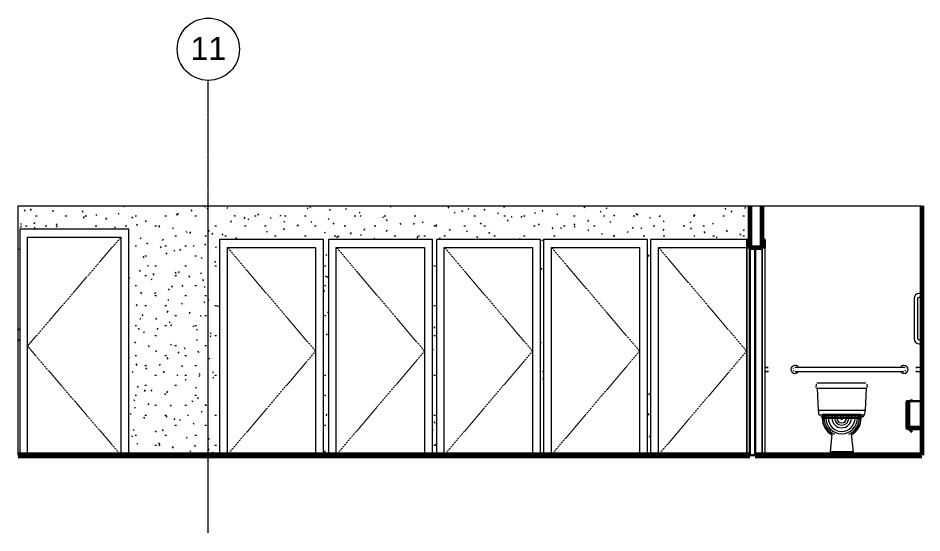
# Model space of a CAD drawing. Header units: inches. Extents: x -1667 to 6650, y -30 to 273.
# Drawn here: x 4520.9 to 4869.2, y -30 to 168.4 of the extents above; entities that cross this region are included whole.
import ezdxf

# ---------------------------------------------------------------- set-up
doc = ezdxf.new("R2010")
doc.units = ezdxf.units.IN
doc.header["$MEASUREMENT"] = 0
doc.linetypes.add('Dash 1_16_', pattern=[0.125, 0.0625, -0.0625])
doc.linetypes.add('Grid Line 1_2_', pattern=[0.875, 0.5, -0.125, 0.125, -0.125])
for name, color, linetype, lineweight in [('A-CLNG', 13, 'Continuous', 18), ('A-DOOR', 31, 'Continuous', 18), ('A-DOOR-FRAM', 31, 'Continuous', 9), ('A-WALL', 113, 'Continuous', 18), ('A-WALL-PATT', 111, 'Continuous', 18), ('C-TOPO', 7, 'Continuous', 9), ('I-WALL', 2, 'Continuous', 18), ('P-SANR-FIXT', 6, 'Continuous', 9), ('Q-SPCQ', 91, 'Continuous', 9), ('S-GRID', 1, 'Continuous', 9), ('S-GRID-IDEN', 1, 'Continuous', 9)]:
    doc.layers.add(name, color=color, linetype=linetype, lineweight=lineweight)
doc.styles.add('Arial', font='arial.ttf', dxfattribs={"height": 8.851796})
pattern_1 = [(0, (-6616.111, 0), (15.36, 3.84), [0.634, -10.886, 0.634, -10.886, -61.44]), (0, (-6616.111, 0), (15.36, 3.84), [-23.04, 0.634, -22.406, 0.634, -10.886, -26.88]), (0, (-6616.111, 0), (15.36, 3.84), [-57.6, 0.634, -7.046, 0.634, -18.566]), (120, (-6610.351, 1.92), (-11.0055376, 11.3821502), [0.634, -10.886, 0.634, -10.886, -61.44]), (120, (-6610.351, 1.92), (-11.0055376, 11.3821502), [-23.04, 0.634, -22.406, 0.634, -10.886, -26.88]), (120, (-6610.351, 1.92), (-11.0055376, 11.3821502), [-57.6, 0.634, -7.046, 0.634, -18.566]), (240, (-6608.431, 9.6), (-4.3544624, -15.2221502), [0.634, -10.886, 0.634, -10.886, -61.44]), (240, (-6608.431, 9.6), (-4.3544624, -15.2221502), [-23.04, 0.634, -22.406, 0.634, -10.886, -26.88]), (240, (-6608.431, 9.6), (-4.3544624, -15.2221502), [-57.6, 0.634, -7.046, 0.634, -18.566])]

# ---------------------------------------------------------------- blocks, each defined once
blk = doc.blocks.new('Grid - Grid Head - Circle-50561-WOMEN - SOUTH ELEVATION')
at = {"layer": 'S-GRID-IDEN', "color": 7}
blk.add_circle((-1040.31, 156.37), 12, dxfattribs=at)
blk = doc.blocks.new('Open Source Metal Building_Exterior_rvt-16-WOMEN - SOUTH ELEVATION')
at = {"layer": 'C-TOPO', "color": 10, "lineweight": 80}
for p, q in [((-1113.61, 0), (-831.61, 0)), ((-829.61, 0), (-765.36, 0))]:
    blk.add_line(p, q, dxfattribs=at)
at = {"layer": 'C-TOPO'}
for p, q in [((-1113.61, 0), (-831.61, 0)), ((-829.61, 0), (-765.36, 0))]:
    blk.add_line(p, q, dxfattribs=at)
at = {"layer": 'S-GRID', "linetype": 'Grid Line 1_2_'}
blk.add_line((-1040.31, -30), (-1040.31, 144.38), dxfattribs=at)
at = {"layer": 'S-GRID-IDEN', "insert": (-1040.31, 161.09), "char_height": 8.852, "width": 16.416, "attachment_point": 2, "line_spacing_factor": 0.938532, "style": 'Arial', "bg_fill": 3, "box_fill_scale": 1.25, "bg_fill_color": 0, "bg_fill_transparency": 0}
blk.add_mtext('11', dxfattribs=at)
at = {"color": 130, "lineweight": 5}
blk.add_blockref('Grid - Grid Head - Circle-50561-WOMEN - SOUTH ELEVATION', (0, 0), dxfattribs=at)
blk = doc.blocks.new('Single-Flush - 36_ x 84_-340239-WOMEN - SOUTH ELEVATION')
at = {"layer": 'A-DOOR', "linetype": 'Dash 1_16_', "lineweight": 9}
for p in [(-1073.98, 84), (-1073.98, 0)]:
    blk.add_line(p, (-1109.98, 42), dxfattribs=at)
at = {"layer": 'A-DOOR-FRAM'}
for p, q in [((-1070.98, 87), (-1112.98, 87)), ((-1112.98, 87), (-1112.98, 0)), ((-1109.98, 0), (-1109.98, 84)), ((-1109.98, 84), (-1073.98, 84)), ((-1073.98, 84), (-1073.98, 0)), ((-1070.98, 0), (-1070.98, 87))]:
    blk.add_line(p, q, dxfattribs=at)
blk = doc.blocks.new('Single-Flush - 34_ x 80_-711713-WOMEN - SOUTH ELEVATION')
at = {"layer": 'A-DOOR', "linetype": 'Dash 1_16_', "lineweight": 9}
for p in [(-866.86, 80), (-866.86, 0)]:
    blk.add_line(p, (-832.86, 40), dxfattribs=at)
at = {"layer": 'A-DOOR-FRAM'}
for p, q in [((-869.86, 83), (-869.86, 0)), ((-832.61, 83), (-869.86, 83)), ((-866.86, 0), (-866.86, 80)), ((-866.86, 80), (-832.86, 80)), ((-832.86, 80), (-832.86, 0))]:
    blk.add_line(p, q, dxfattribs=at)
blk = doc.blocks.new('Single-Flush - 34_ x 80_-V38-WOMEN - SOUTH ELEVATION')
at = {"layer": 'A-DOOR', "linetype": 'Dash 1_16_', "lineweight": 9}
for p in [(-908.11, 80), (-908.11, 0)]:
    blk.add_line(p, (-874.11, 40), dxfattribs=at)
at = {"layer": 'A-DOOR-FRAM'}
for p, q in [((-911.11, 83), (-911.11, 0)), ((-871.11, 83), (-911.11, 83)), ((-871.11, 0), (-871.11, 83)), ((-908.11, 0), (-908.11, 80)), ((-908.11, 80), (-874.11, 80)), ((-874.11, 80), (-874.11, 0))]:
    blk.add_line(p, q, dxfattribs=at)
blk = doc.blocks.new('Toilet-Domestic-3D - Toilet-Domestic-3D-653878-WOMEN - SOUTH ELEVATION')
at = {"layer": 'P-SANR-FIXT'}
for p, q in [((-806.1, 27.29), (-806.21, 26.02)), ((-805.73, 25.75), (-805.35, 17.25)), ((-789.98, 27.75), (-802.48, 27.75)), ((-802.48, 25.75), (-789.98, 25.75)), ((-787.12, 17.25), (-786.73, 25.75)), ((-786.26, 26.02), (-786.37, 27.29)), ((-805.35, 17.25), (-804.99, 15.49)), ((-805.35, 17.25), (-802.48, 17.25)), ((-804.99, 15.49), (-803.63, 15.49)), ((-803.48, 15.75), (-803.73, 15.25)), ((-803.73, 15.25), (-803.56, 15.25)), ((-803.73, 15.25), (-803.73, 14.5)), ((-803.56, 15.24), (-803.73, 15.24)), ((-803.56, 14.5), (-803.73, 14.5)), ((-803.73, 14.25), (-803.56, 14.25)), ((-803.31, 15.75), (-803.56, 15.25)), ((-803.56, 15.25), (-803.02, 15.25)), ((-803.02, 15.24), (-803.56, 15.24)), ((-803.56, 15.24), (-803.56, 14.5)), ((-803.02, 14.5), (-803.56, 14.5)), ((-803.56, 14.25), (-803.02, 14.25)), ((-803.48, 15.75), (-803.31, 15.75)), ((-803.31, 15.75), (-802.78, 15.75)), ((-802.78, 15.75), (-803.02, 15.25)), ((-803.02, 15.25), (-802.29, 15.25)), ((-802.29, 15.24), (-803.02, 15.24)), ((-803.02, 15.24), (-803.02, 14.5)), ((-802.29, 14.5), (-803.02, 14.5)), ((-803.02, 14.25), (-802.29, 14.25)), ((-802.78, 15.75), (-802.06, 15.75)), ((-802.48, 17.25), (-789.98, 17.25)), ((-802.06, 15.75), (-802.29, 15.25)), ((-802.29, 15.25), (-801.36, 15.25)), ((-801.36, 15.24), (-802.29, 15.24)), ((-802.29, 15.24), (-802.29, 14.5)), ((-801.36, 14.5), (-802.29, 14.5)), ((-802.29, 14.25), (-801.36, 14.25)), ((-802.06, 15.75), (-801.14, 15.75)), ((-801.14, 15.75), (-801.36, 15.25)), ((-801.36, 15.25), (-799.97, 15.25)), ((-799.97, 15.24), (-801.36, 15.24)), ((-801.36, 15.24), (-801.36, 14.5)), ((-799.97, 14.5), (-801.36, 14.5)), ((-801.36, 14.25), (-799.97, 14.25)), ((-801.14, 15.75), (-799.78, 15.75)), ((-799.78, 15.75), (-799.97, 15.25)), ((-799.97, 15.25), (-798.97, 15.25)), ((-798.97, 15.24), (-799.97, 15.24)), ((-799.97, 15.24), (-799.97, 14.5)), ((-798.97, 14.5), (-799.97, 14.5)), ((-799.97, 14.25), (-798.97, 14.25)), ((-799.78, 15.75), (-798.82, 15.75)), ((-798.82, 15.75), (-798.97, 15.25)), ((-798.97, 15.25), (-798.11, 15.25)), ((-798.11, 15.24), (-798.97, 15.24)), ((-798.97, 15.24), (-798.97, 14.5)), ((-798.11, 14.5), (-798.97, 14.5)), ((-798.97, 14.25), (-798.11, 14.25)), ((-798.82, 15.75), (-798, 15.75)), ((-798, 15.75), (-798.11, 15.25)), ((-798.11, 15.25), (-796.73, 15.25)), ((-796.73, 15.24), (-798.11, 15.24)), ((-798.11, 15.24), (-798.11, 14.5)), ((-796.73, 14.5), (-798.11, 14.5)), ((-798.11, 14.25), (-796.73, 14.25)), ((-798, 15.75), (-796.69, 15.75)), ((-796.69, 15.75), (-796.73, 15.25)), ((-796.73, 15.25), (-795.73, 15.25)), ((-795.73, 15.24), (-796.73, 15.24)), ((-796.73, 15.24), (-796.73, 14.5)), ((-795.73, 14.5), (-796.73, 14.5)), ((-796.73, 14.25), (-796.23, 14.25)), ((-796.69, 15.75), (-795.78, 15.75)), ((-796.23, 14.25), (-795.73, 14.25)), ((-795.78, 15.75), (-794.47, 15.75)), ((-795.78, 15.75), (-795.73, 15.25)), ((-795.73, 15.25), (-794.36, 15.25)), ((-794.36, 15.24), (-795.73, 15.24)), ((-795.73, 15.24), (-795.73, 14.5)), ((-794.36, 14.5), (-795.73, 14.5)), ((-795.73, 14.25), (-794.36, 14.25)), ((-794.47, 15.75), (-793.65, 15.75)), ((-794.47, 15.75), (-794.36, 15.25)), ((-794.36, 15.25), (-793.5, 15.25)), ((-793.49, 15.24), (-794.36, 15.24)), ((-794.36, 15.24), (-794.36, 14.5)), ((-793.49, 14.5), (-794.36, 14.5)), ((-794.36, 14.25), (-793.49, 14.25)), ((-793.65, 15.75), (-792.69, 15.75)), ((-793.65, 15.75), (-793.5, 15.25)), ((-793.49, 15.25), (-792.5, 15.25)), ((-792.49, 15.24), (-793.49, 15.24)), ((-793.49, 15.24), (-793.49, 14.5)), ((-792.49, 14.5), (-793.49, 14.5)), ((-793.49, 14.25), (-792.49, 14.25)), ((-792.69, 15.75), (-791.32, 15.75)), ((-792.69, 15.75), (-792.5, 15.25)), ((-792.49, 15.25), (-791.11, 15.25)), ((-791.11, 15.24), (-792.49, 15.24)), ((-792.49, 15.24), (-792.49, 14.5)), ((-791.11, 14.5), (-792.49, 14.5)), ((-792.49, 14.25), (-791.11, 14.25)), ((-791.32, 15.75), (-790.41, 15.75)), ((-791.32, 15.75), (-791.11, 15.25)), ((-791.11, 15.25), (-790.18, 15.25)), ((-790.17, 15.24), (-791.11, 15.24)), ((-791.11, 15.24), (-791.11, 14.5)), ((-790.17, 14.5), (-791.11, 14.5)), ((-791.11, 14.25), (-790.17, 14.25)), ((-790.41, 15.75), (-789.69, 15.75)), ((-790.41, 15.75), (-790.18, 15.25)), ((-790.17, 15.25), (-789.45, 15.25)), ((-789.45, 15.24), (-790.17, 15.24)), ((-790.17, 15.24), (-790.17, 14.5)), ((-789.45, 14.5), (-790.17, 14.5)), ((-790.17, 14.25), (-789.45, 14.25)), ((-789.98, 17.25), (-787.12, 17.25)), ((-789.69, 15.75), (-789.16, 15.75)), ((-789.69, 15.75), (-789.45, 15.25)), ((-789.45, 15.25), (-788.91, 15.25)), ((-788.91, 15.24), (-789.45, 15.24)), ((-789.45, 15.24), (-789.45, 14.5)), ((-788.91, 14.5), (-789.45, 14.5)), ((-789.45, 14.25), (-788.91, 14.25)), ((-789.16, 15.75), (-788.99, 15.75)), ((-789.16, 15.75), (-788.91, 15.25)), ((-788.99, 15.75), (-788.74, 15.25)), ((-788.91, 15.25), (-788.73, 15.25)), ((-788.73, 15.24), (-788.91, 15.24)), ((-788.91, 15.24), (-788.91, 14.5)), ((-788.73, 14.5), (-788.91, 14.5)), ((-788.91, 14.25), (-788.73, 14.25)), ((-788.84, 15.49), (-787.48, 15.49)), ((-788.73, 15.25), (-788.73, 14.5)), ((-787.48, 15.49), (-787.12, 17.25)), ((-800, 8.03), (-800.73, 1.25)), ((-791.73, 1.25), (-792.47, 8.03)), ((-800.73, 1.25), (-800.87, 0)), ((-800.51, 1.25), (-800.73, 1.25)), ((-800.73, 1.25), (-800.51, 1.25)), ((-799.88, 1.25), (-800.51, 1.25)), ((-800.51, 1.25), (-796.23, 1.25)), ((-798.88, 1.25), (-799.88, 1.25)), ((-797.63, 1.25), (-798.88, 1.25)), ((-796.23, 1.25), (-797.63, 1.25)), ((-794.84, 1.25), (-796.23, 1.25)), ((-796.23, 1.25), (-794.84, 1.25)), ((-793.59, 1.25), (-794.84, 1.25)), ((-794.84, 1.25), (-793.59, 1.25)), ((-792.59, 1.25), (-793.59, 1.25)), ((-793.59, 1.25), (-792.59, 1.25)), ((-791.95, 1.25), (-792.59, 1.25)), ((-792.59, 1.25), (-791.95, 1.25)), ((-791.73, 1.25), (-791.95, 1.25)), ((-791.95, 1.25), (-791.73, 1.25)), ((-791.6, 0), (-791.73, 1.25))]:
    blk.add_line(p, q, dxfattribs=at)
at = {"layer": 'P-SANR-FIXT', "flags": 128}
for points in [[(-805.96, 25.75), (-805.8, 25.75), (-805.33, 25.75), (-804.6, 25.75), (-803.67, 25.75), (-802.63, 25.75), (-802.48, 25.75)], [(-802.48, 27.75), (-803.47, 27.75), (-804.36, 27.75), (-805.05, 27.75), (-805.48, 27.75), (-805.6, 27.75)], [(-786.87, 27.75), (-787.03, 27.75), (-787.5, 27.75), (-788.22, 27.75), (-789.13, 27.75), (-789.98, 27.75)], [(-789.98, 25.75), (-788.94, 25.75), (-787.99, 25.75), (-787.22, 25.75), (-786.71, 25.75), (-786.51, 25.75), (-786.51, 25.75)], [(-804.02, 14.75), (-803.86, 14.75), (-803.73, 14.75)], [(-788.73, 14.75), (-788.47, 14.75), (-788.45, 14.75)]]:
    blk.add_lwpolyline(points, dxfattribs=at)
at = {"layer": 'P-SANR-FIXT'}
for radius, start, end in [(7.5, 180, 239.5183), (7.33, 180, 239.6408), (6.79, 180, 245.7328), (6.06, 180, 0), (5.13, 180, 0), (3.74, 180, 0), (2.74, 180, 0), (1.87, 180, 0), (0.5, 180, 0), (6.79, 294.2672, 0), (7.33, 300.3592, 0), (7.5, 300.4817, 0)]:
    blk.add_arc((-796.23, 14.25), radius, start, end, dxfattribs=at)
for points, knots in [([(-805.6, 27.75), (-805.65, 27.75), (-805.69, 27.74), (-805.74, 27.73), (-805.75, 27.73)], [-1, -1, -1, -1, -0.8333333, -0.8061063, -0.8061063, -0.8061063, -0.8061063]), ([(-788.45, 14.75), (-788.37, 14.75), (-788.27, 14.76), (-788.12, 14.8), (-788.02, 14.84), (-787.93, 14.89), (-787.84, 14.96), (-787.75, 15.03), (-787.68, 15.11), (-787.62, 15.19), (-787.58, 15.25), (-787.57, 15.28)], [0, 0, 0, 0, 0.1666667, 0.25, 0.3333333, 0.4166667, 0.5, 0.5833333, 0.6666667, 0.75, 0.8247452, 0.8247452, 0.8247452, 0.8247452])]:
    blk.add_open_spline(points, degree=3, knots=knots, dxfattribs=at)
blk.add_open_spline([(-804.24, 14.77), (-804.17, 14.76), (-804.1, 14.75), (-804.02, 14.75)], degree=3, dxfattribs=at)
blk = doc.blocks.new('817_Grab_Bars - 8170-001420-654244-WOMEN - SOUTH ELEVATION')
at = {"layer": 'Q-SPCQ'}
for p, q in [((-767.72, 33.74), (-767.61, 33.75)), ((-767.61, 32.25), (-767.64, 32.26)), ((-767.61, 33.75), (-767.52, 33.75)), ((-765.64, 33.75), (-766.36, 33.75)), ((-766.36, 32.25), (-765.64, 32.25)), ((-765.36, 34.56), (-765.64, 34.56)), ((-765.64, 31.44), (-765.64, 34.56)), ((-765.64, 31.44), (-765.36, 31.44))]:
    blk.add_line(p, q, dxfattribs=at)
at = {"layer": 'Q-SPCQ', "flags": 128}
for points in [[(-766.36, 33.75), (-766.97, 33.75), (-767.42, 33.75), (-767.61, 33.75), (-767.61, 33.75)], [(-767.61, 32.25), (-767.45, 32.25), (-767.01, 32.25), (-766.41, 32.25), (-766.36, 32.25)], [(-767.15, 32.25), (-767.42, 32.25), (-767.61, 32.25), (-767.61, 32.25)], [(-767.4, 33.75), (-767.01, 33.75), (-766.99, 33.75)]]:
    blk.add_lwpolyline(points, dxfattribs=at)
blk = doc.blocks.new('817_Grab_Bars - 8170-001420-V39-WOMEN - SOUTH ELEVATION')
at = {"layer": 'Q-SPCQ'}
for p, q in [((-773.48, 33.75), (-812.98, 33.75)), ((-812.98, 32.25), (-773.48, 32.25))]:
    blk.add_line(p, q, dxfattribs=at)
at = {"layer": 'Q-SPCQ', "flags": 128}
for points in [[(-812.98, 33.75), (-813.6, 33.75), (-814.05, 33.75), (-814.23, 33.75), (-814.23, 33.75)], [(-814.23, 32.25), (-814.08, 32.25), (-813.64, 32.25), (-813.03, 32.25), (-812.98, 32.25)], [(-772.23, 33.75), (-772.39, 33.75), (-772.83, 33.75), (-773.43, 33.75), (-773.48, 33.75)], [(-773.48, 32.25), (-772.87, 32.25), (-772.42, 32.25), (-772.24, 32.25), (-772.23, 32.25)]]:
    blk.add_lwpolyline(points, dxfattribs=at)
at = {"layer": 'Q-SPCQ'}
for centre, radius, start, end in [((-814.23, 33), 1.56, 90, 270), ((-814.23, 33), 0.75, 150, 165), ((-814.23, 33), 0.75, 210, 225), ((-814.23, 33), 0.75, 90, 98.6162), ((-814.23, 33), 0.75, 261.5218, 270), ((-814.23, 33), 1.56, 28.8, 90), ((-814.23, 33), 0.75, 87.2077, 90), ((-814.23, 33), 0.75, 270, 273.492), ((-814.23, 33), 1.56, 270, 331.2028), ((-772.23, 33), 1.56, 90, 151.2028), ((-772.23, 33), 1.56, 208.8, 270), ((-772.23, 33), 0.75, 266.508, 270), ((-772.23, 33), 0.75, 90, 92.7272), ((-772.23, 33), 1.56, 270, 90), ((-772.23, 33), 0.75, 81.2932, 90), ((-772.23, 33), 0.75, 270, 278.4782), ((-772.23, 33), 0.75, 60, 75), ((-772.23, 33), 0.75, 315, 330)]:
    blk.add_arc(centre, radius, start, end, dxfattribs=at)
blk = doc.blocks.new('Dispenser-Toilet_Tissue-Frost_Products_LTD_-Jumbo-169 - Steel-Brushed-Stainless_Steel-646780-WOMEN - SOUTH ELEVATION')
at = {"layer": 'Q-SPCQ', "lineweight": 30}
for p, q in [((-769.88, 20.93), (-769, 20.93)), ((-769.88, 20.93), (-769.88, 20.81)), ((-769.08, 21.01), (-769.8, 21.01)), ((-769, 20.81), (-769, 20.93)), ((-771.32, 18.45), (-771.32, 12.44)), ((-771.22, 10.23), (-771.22, 20.66)), ((-771.22, 20.66), (-771.22, 19.16)), ((-771.22, 18.79), (-771.22, 18.61)), ((-771.06, 20.82), (-771.06, 10.06)), ((-770.29, 20.82), (-771.06, 20.82)), ((-770.29, 20.75), (-770.29, 20.82)), ((-770.29, 20.75), (-770.29, 10.82)), ((-770.26, 20.75), (-770.29, 20.75)), ((-770.26, 10.89), (-770.26, 20.75)), ((-770.2, 20.81), (-770.2, 10.82)), ((-765.36, 20.81), (-770.2, 20.81)), ((-769.88, 20.81), (-770.2, 20.81)), ((-765.36, 20.81), (-769, 20.81)), ((-771.22, 11.99), (-771.22, 10.23)), ((-770.73, 10.06), (-770.73, 10.82)), ((-770.73, 10.82), (-770.63, 10.82)), ((-770.63, 10.82), (-770.29, 10.82)), ((-770.63, 10.82), (-770.63, 9.98)), ((-770.49, 10.82), (-770.49, 9.98)), ((-770.26, 10.89), (-770.29, 10.89)), ((-770.2, 10.82), (-765.36, 10.82)), ((-771.06, 10.06), (-770.73, 10.06)), ((-770.63, 9.98), (-770.07, 9.98)), ((-765.36, 9.98), (-770.49, 9.98)), ((-770.07, 9.98), (-770.07, 9.81)), ((-770.07, 9.81), (-769.46, 8.98)), ((-769.46, 8.98), (-769.27, 8.98)), ((-769.27, 8.98), (-769.27, 9.98)), ((-769.27, 9.98), (-765.36, 9.98))]:
    blk.add_line(p, q, dxfattribs=at)
for centre, radius, start, end in [((-769.8, 20.93), 0.08, 90, 180), ((-769.08, 20.93), 0.08, 360, 90), ((-771.1, 18.98), 0.22, 123.0557, 180), ((-771.1, 18.97), 0.22, 180, 236.9443), ((-771.14, 18.45), 0.18, 116.3878, 180), ((-771.17, 18.43), 0.146, 108.3946, 176.7097), ((-771.06, 20.66), 0.16, 90, 180), ((-770.2, 20.75), 0.06, 90, 180), ((-771.14, 12.44), 0.18, 180, 243.6071), ((-771.17, 12.45), 0.147, 183.8734, 251.6157), ((-771.14, 12.44), 0.18, 180, 223.6151), ((-771.1, 12.18), 0.22, 140.7302, 180.8097), ((-771.1, 12.17), 0.22, 179.1903, 236.9443), ((-770.19, 10.89), 0.0708, 180, 261.2251), ((-771.06, 10.23), 0.16, 180, 270)]:
    blk.add_arc(centre, radius, start, end, dxfattribs=at)
blk = doc.blocks.new('817_Grab_Bars - 8170-001420-646776-WOMEN - SOUTH ELEVATION')
at = {"layer": 'Q-SPCQ'}
for p, q in [((-825.23, 33.75), (-824.82, 33.75)), ((-824.61, 33.75), (-824.58, 33.74)), ((-824.5, 32.26), (-824.61, 32.25)), ((-824.01, 32.57), (-824.02, 32.54)), ((-823.91, 33.23), (-823.89, 33.2))]:
    blk.add_line(p, q, dxfattribs=at)
at = {"layer": 'Q-SPCQ', "flags": 128}
for points in [[(-824.61, 33.75), (-824.77, 33.75), (-825.21, 33.75), (-825.81, 33.75), (-825.86, 33.75)], [(-825.86, 32.25), (-825.25, 32.25), (-824.79, 32.25), (-824.61, 32.25), (-824.61, 32.25)], [(-824.61, 32.25), (-824.77, 32.25), (-825.07, 32.25)], [(-824.7, 33.75), (-824.61, 33.75), (-824.61, 33.75)]]:
    blk.add_lwpolyline(points, dxfattribs=at)
blk = doc.blocks.new('817_Grab_Bars - 8170-001180-658916-WOMEN - SOUTH ELEVATION')
at = {"layer": 'Q-SPCQ'}
for p, q in [((-765.36, 63.13), (-765.64, 63.13)), ((-765.64, 61.56), (-765.64, 63.13)), ((-768.36, 60.31), (-768.36, 44.81)), ((-766.86, 44.81), (-766.86, 60.31)), ((-765.64, 62.31), (-766.36, 62.31)), ((-766.36, 60.81), (-765.64, 60.81)), ((-765.64, 60), (-765.64, 61.56)), ((-765.64, 60), (-765.36, 60)), ((-765.64, 44.31), (-766.36, 44.31)), ((-766.36, 42.81), (-765.64, 42.81)), ((-765.36, 45.13), (-765.64, 45.13)), ((-765.64, 43.56), (-765.64, 45.13)), ((-765.64, 42), (-765.64, 43.56)), ((-765.64, 42), (-765.36, 42))]:
    blk.add_line(p, q, dxfattribs=at)
at = {"layer": 'Q-SPCQ', "flags": 128}
for points in [[(-766.36, 62.31), (-767.14, 62.15), (-767.8, 61.7), (-768.23, 61.02), (-768.36, 60.31)], [(-766.86, 60.31), (-766.71, 60.67), (-766.36, 60.81)], [(-768.36, 44.81), (-768.2, 44.03), (-767.74, 43.37), (-767.07, 42.94), (-766.36, 42.81)], [(-766.36, 44.31), (-766.72, 44.47), (-766.86, 44.81)]]:
    blk.add_lwpolyline(points, dxfattribs=at)
blk = doc.blocks.new('Single-Flush - 34_ x 80_-V40-WOMEN - SOUTH ELEVATION')
at = {"layer": 'A-DOOR', "lineweight": 30}
for p, q in [((-829.61, 80), (-831.61, 80)), ((-831.61, 80), (-831.61, 0)), ((-829.61, 0), (-829.61, 80)), ((-831.61, 0), (-829.61, 0))]:
    blk.add_line(p, q, dxfattribs=at)
at = {"layer": 'A-DOOR-FRAM', "lineweight": 30}
for p, q in [((-832.61, 83), (-832.61, 80)), ((-831.61, 83), (-832.61, 83)), ((-831.61, 80), (-831.61, 83)), ((-825.86, 83), (-826.86, 83)), ((-826.86, 83), (-826.86, 80)), ((-825.86, 80), (-825.86, 83)), ((-832.61, 80), (-831.61, 80)), ((-826.86, 80), (-825.86, 80))]:
    blk.add_line(p, q, dxfattribs=at)
at = {"layer": 'A-DOOR-FRAM'}
for p, q in [((-832.61, 0), (-832.61, 80)), ((-826.86, 0), (-826.86, 80)), ((-825.86, 80), (-825.86, 0))]:
    blk.add_line(p, q, dxfattribs=at)

msp = doc.modelspace()

# ---------------------------------------------------------------- hatches: boundary and pattern name
at = {"layer": 'A-WALL-PATT', "lineweight": 9}
h = msp.add_hatch(dxfattribs=at)
h.set_pattern_fill('FP_31', color=256, style=0, pattern_type=2)
h.set_pattern_definition(pattern_1)
h.paths.add_polyline_path([(4521.56, 0), (4521.56, 87), (4563.56, 87), (4563.56, 0), (4597.56, 0), (4597.56, 96), (4520.93, 96), (4520.93, 0)], flags=0)
h = msp.add_hatch(dxfattribs=at)
h.set_pattern_fill('FP_31', color=256, style=0, pattern_type=2)
h.set_pattern_definition(pattern_1)
h.paths.add_polyline_path([(4682.18, 0), (4682.18, 83), (4722.18, 83), (4722.18, 0), (4723.43, 0), (4723.43, 83), (4763.43, 83), (4763.43, 0), (4764.68, 0), (4764.68, 83), (4802.93, 83), (4802.93, 96), (4597.56, 96), (4597.56, 0), (4598.56, 0), (4598.56, 83), (4638.56, 83), (4638.56, 0), (4640.56, 0), (4640.56, 83), (4680.56, 83), (4680.56, 0)], flags=0)
h = msp.add_hatch(dxfattribs=at)
h.set_pattern_fill('FP_32', color=256, style=0, pattern_type=2)
h.set_pattern_definition(pattern_1)
h.paths.add_polyline_path([(4803.56, 80), (4803.56, 96.04), (4802.93, 96.04), (4802.93, 80)], flags=0)
h = msp.add_hatch(dxfattribs=at)
h.set_pattern_fill('FP_32', color=256, style=0, pattern_type=2)
h.set_pattern_definition(pattern_1)
h.paths.add_polyline_path([(4807.68, 80), (4807.68, 96.04), (4807.06, 96.04), (4807.06, 80)], flags=0)
h = msp.add_hatch(dxfattribs=at)
h.set_pattern_fill('FP_32', color=256, style=0, pattern_type=2)
h.set_pattern_definition(pattern_1)
h.paths.add_polyline_path([(4869.22, 0), (4869.22, 96.04), (4869.18, 96.04), (4869.18, 0)], flags=0)

# ---------------------------------------------------------------- linework, layer by layer
at = {"layer": 'A-CLNG'}
for p, q in [((4520.93, 96.04), (4520.93, 96)), ((4520.93, 96), (4869.18, 96))]:
    msp.add_line(p, q, dxfattribs=at)
at = {"layer": 'A-WALL'}
for p, q in [((4803.56, 80), (4803.56, 96.04)), ((4807.06, 80), (4807.06, 96.04))]:
    msp.add_line(p, q, dxfattribs=at)
at = {"layer": 'I-WALL'}
for p, q in [((4520.93, 0), (4520.93, 96)), ((4807.68, 80), (4807.68, 0)), ((4520.92, 0), (4520.93, 0))]:
    msp.add_line(p, q, dxfattribs=at)
at = {"layer": 'I-WALL', "lineweight": 60}
for p, q in [((4802.93, 96.04), (4802.93, 80)), ((4807.68, 80), (4807.68, 96.04)), ((4869.18, 96.04), (4869.18, 0)), ((4802.93, 80), (4807.68, 80)), ((4869.18, 0), (4869.22, 0))]:
    msp.add_line(p, q, dxfattribs=at)

# ---------------------------------------------------------------- block references
at = {"layer": 'A-DOOR', "lineweight": 9}
for name, p in [('Single-Flush - 36_ x 84_-340239-WOMEN - SOUTH ELEVATION', (5634.54, 0)), ('Single-Flush - 34_ x 80_-V38-WOMEN - SOUTH ELEVATION', (5509.67, 0)), ('Single-Flush - 34_ x 80_-V38-WOMEN - SOUTH ELEVATION', (5551.67, 0)), ('Single-Flush - 34_ x 80_-V38-WOMEN - SOUTH ELEVATION', (5593.29, 0)), ('Single-Flush - 34_ x 80_-V38-WOMEN - SOUTH ELEVATION', (5634.54, 0)), ('Single-Flush - 34_ x 80_-711713-WOMEN - SOUTH ELEVATION', (5634.54, 0)), ('Single-Flush - 34_ x 80_-V40-WOMEN - SOUTH ELEVATION', (5634.54, 0))]:
    msp.add_blockref(name, p, dxfattribs=at)
at = {"layer": 'P-SANR-FIXT'}
msp.add_blockref('Toilet-Domestic-3D - Toilet-Domestic-3D-653878-WOMEN - SOUTH ELEVATION', (5634.54, 0), dxfattribs=at)
at = {"layer": 'Q-SPCQ'}
for name in ['817_Grab_Bars - 8170-001180-658916-WOMEN - SOUTH ELEVATION', '817_Grab_Bars - 8170-001420-646776-WOMEN - SOUTH ELEVATION', '817_Grab_Bars - 8170-001420-V39-WOMEN - SOUTH ELEVATION', '817_Grab_Bars - 8170-001420-654244-WOMEN - SOUTH ELEVATION', 'Dispenser-Toilet_Tissue-Frost_Products_LTD_-Jumbo-169 - Steel-Brushed-Stainless_Steel-646780-WOMEN - SOUTH ELEVATION']:
    msp.add_blockref(name, (5634.54, 0), dxfattribs=at)

# ---------------------------------------------------------------- next in the draw order: block references
at = {"color": 90, "lineweight": 5}
msp.add_blockref('Open Source Metal Building_Exterior_rvt-16-WOMEN - SOUTH ELEVATION', (5634.54, 0), dxfattribs=at)

doc.saveas('drawing.dxf')
